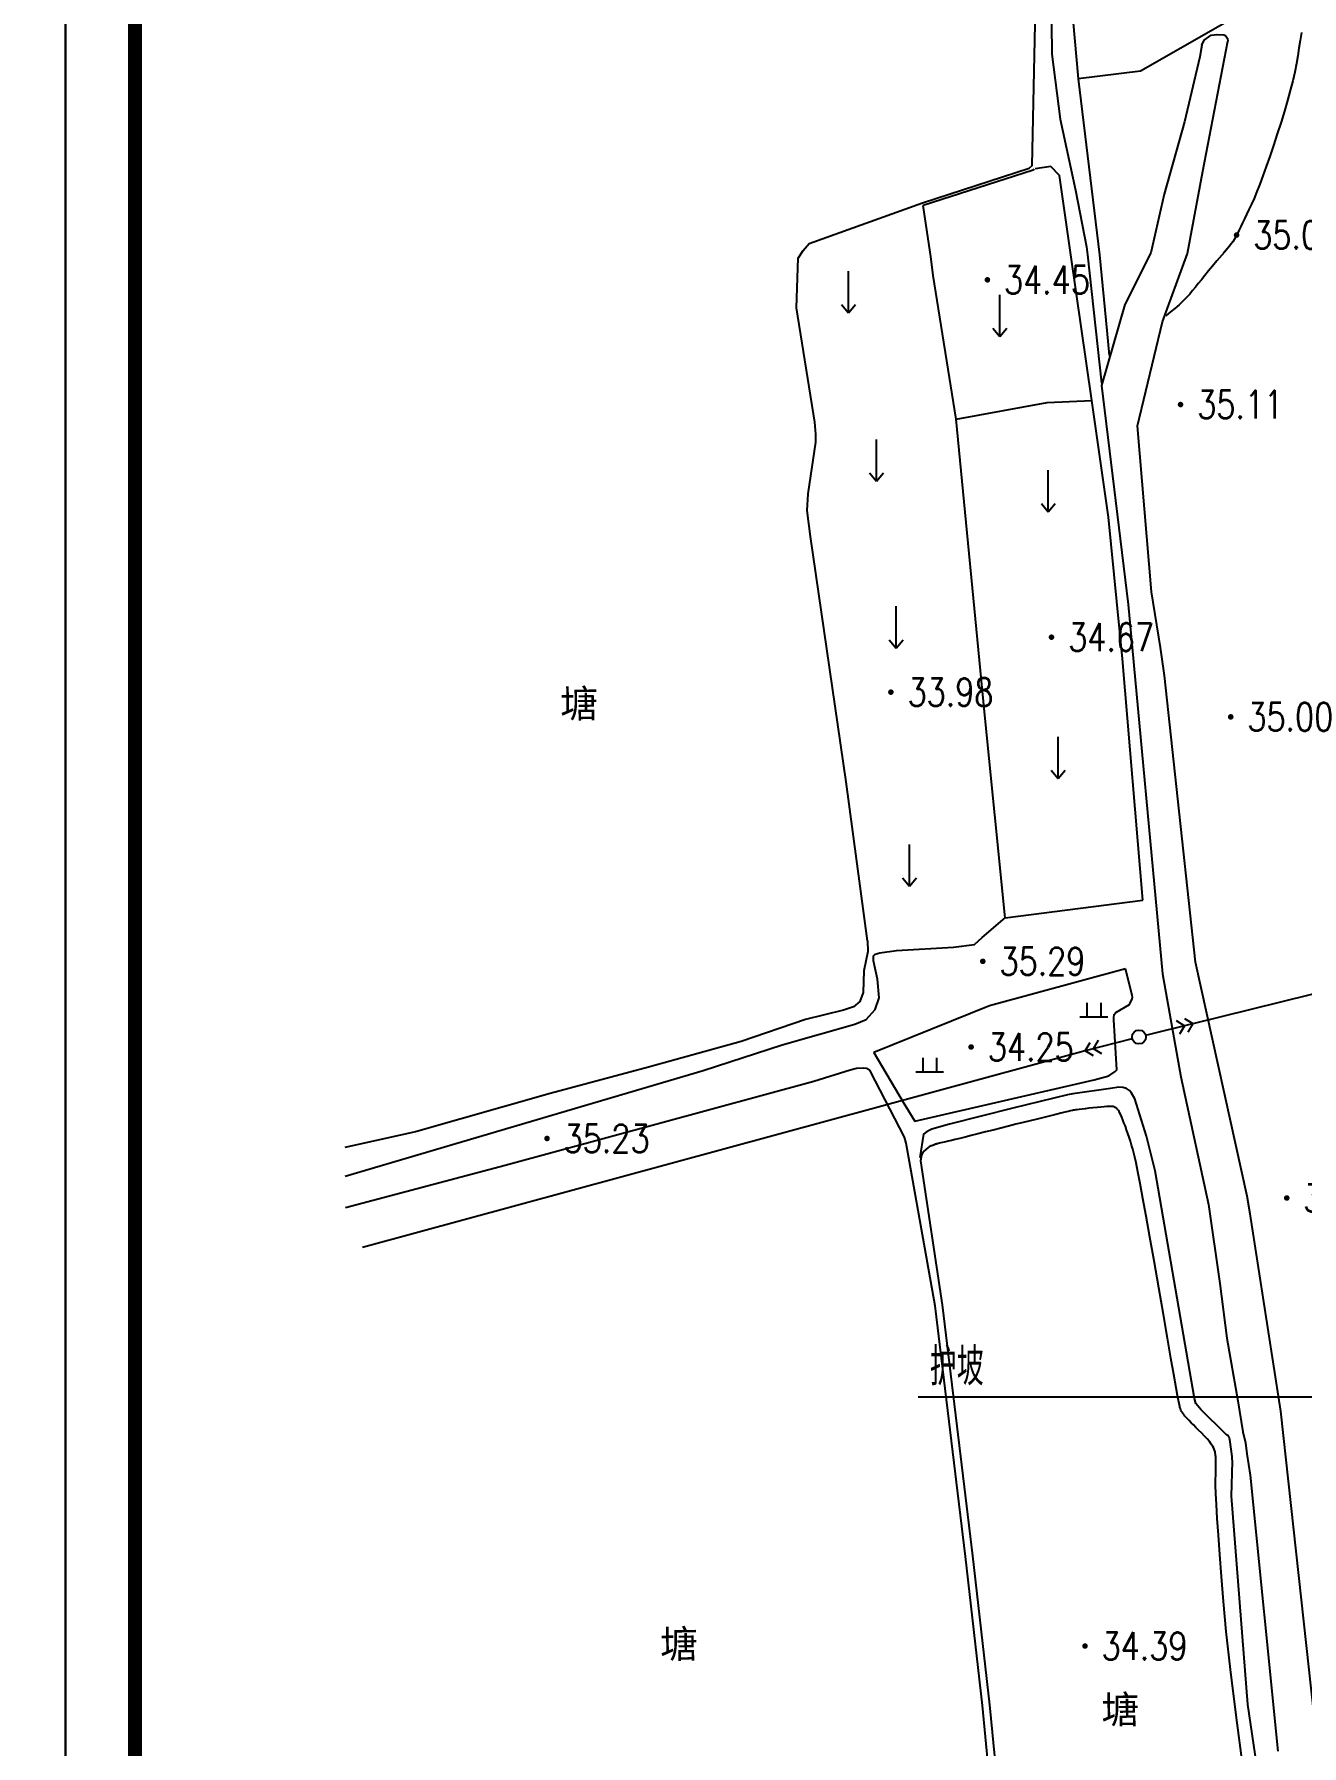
# Model space of a CAD drawing. Extents: x 39624947 to 39626627, y 3418539 to 3418836.
# Drawn here: x 39626204.6 to 39626295.8, y 3418601 to 3418724.1 of the extents above; entities that cross this region are included whole.
import ezdxf
from ezdxf.enums import TextEntityAlignment as Align

# ---------------------------------------------------------------- set-up
doc = ezdxf.new("R2010")
doc.units = 0
doc.layers.get('0').update_dxf_attribs({"linetype": 'CONTINUOUS'})
for name, color, linetype in [('DIM_LEAD', 3, 'CONTINUOUS'), ('GCD', 7, 'CONTINUOUS'), ('PUB_TITLE', 4, 'CONTINUOUS'), ('PUB_WALL', 9, 'CONTINUOUS')]:
    doc.layers.add(name, color=color, linetype=linetype)
doc.styles.add('_TCH_DIM', font='SIMPLEX', dxfattribs={"bigfont": 'GBCBIG'})
doc.styles.add('HZ', font='rs.shx', dxfattribs={"width": 0.8, "bigfont": 'hztxt.shx'})
doc.styles.add('等线体', font='simhei.ttf')

# ---------------------------------------------------------------- blocks, each defined once
blk = doc.blocks.new('GC120')
for p, q in [((0, 0), (0, 3)), ((-0.5, 0.6), (0, 0)), ((0, 0), (0.5, 0.6))]:
    blk.add_line(p, q)
blk = doc.blocks.new('GC200')
at = {"linetype": 'Continuous', "const_width": 0.2, "flags": 128}
blk.add_lwpolyline([(-0.1, 0, 1), (0.1, 0, 1)], format="xyb", close=True, dxfattribs=at)
blk = doc.blocks.new('GC119')
for p, q in [((-1, 0), (1, 0)), ((-0.5, 1), (-0.5, 0)), ((0.5, 1), (0.5, 0))]:
    blk.add_line(p, q)
blk = doc.blocks.new('GC170')
at = {"linetype": 'Continuous'}
blk.add_circle((0, 0), 0.5, dxfattribs=at)
blk = doc.blocks.new('GC013A')
at = {"linetype": 'Continuous'}
blk.add_line((0.5, 0), (4, 0), dxfattribs=at)
at = {"linetype": 'Continuous', "flags": 128}
for points in [[(2.88, 0.5), (3.38, 0), (2.88, -0.5)], [(3.5, 0.5), (4, 0), (3.5, -0.5)]]:
    blk.add_lwpolyline(points, dxfattribs=at)
blk = doc.blocks.new('333377777')
at = {"layer": 'PUB_WALL', "color": 252, "ltscale": 0.01}
blk.add_line((39623036.04, 3417457.17), (39623049.62, 3417460.54), dxfattribs=at)
at = {"layer": 'PUB_WALL', "color": 252, "ltscale": 0.01, "elevation": 51.49}
for points in [[(39623048.67, 3417619.03), (39623049.08, 3417619.01), (39623049.43, 3417618.85), (39623051.37, 3417608.84), (39623053.9, 3417598.55), (39623054.04, 3417596.57), (39623054.24, 3417593.14), (39623054.3, 3417589.54), (39623052.52, 3417578.66), (39623049, 3417560.8), (39623044.44, 3417545.01), (39623041.61, 3417535.98), (39623038.86, 3417529.44), (39623032.27, 3417525.67), (39623027.77, 3417525.11)], [(39623035.93, 3417592.43), (39623035.15, 3417583.47), (39623033.74, 3417578.47), (39623028.51, 3417555.86), (39623028.34, 3417553.11), (39623028.15, 3417551.34), (39623026.92, 3417534.79), (39623027.77, 3417525.11), (39623029.31, 3417512.47)], [(39623025.96, 3417551.3), (39623025.88, 3417545.59), (39623025.78, 3417535.7), (39623025.89, 3417526.9), (39623026.48, 3417522.22), (39623027.59, 3417517.11), (39623028.38, 3417513.03), (39623028.44, 3417512.46)], [(39623036.67, 3417527.53), (39623036.53, 3417526.69), (39623035.43, 3417522.02), (39623033.97, 3417516.81), (39623033.01, 3417512.6)], [(39623035.65, 3417512.55), (39623036.74, 3417518.47), (39623038.55, 3417527.82)], [(39623036.67, 3417527.53), (39623036.83, 3417527.9), (39623037.35, 3417528.25), (39623037.77, 3417528.31), (39623038.25, 3417528.29), (39623038.31, 3417528.25), (39623038.42, 3417528.17), (39623038.51, 3417528.01), (39623038.55, 3417527.82)], [(39623027.25, 3417512.45), (39623026.44, 3417518.16), (39623025.81, 3417518.8), (39623024.68, 3417518.65)], [(39623017.19, 3417512.33), (39623016.62, 3417516.01)], [(39623022.52, 3417464.77), (39623021.03, 3417479.6), (39623019, 3417500.64), (39623017.34, 3417510.96), (39623017.19, 3417512.33)], [(39623032.44, 3417466.04), (39623030.97, 3417483.41), (39623029.95, 3417493.6), (39623028.76, 3417501.98), (39623027.25, 3417512.45)], [(39623028.44, 3417512.46), (39623029.46, 3417503.22)], [(39623033.01, 3417512.6), (39623031.14, 3417508.88), (39623029.45, 3417503.06), (39623031.37, 3417487.32), (39623033.85, 3417460.76), (39623035.15, 3417453.35), (39623037.16, 3417444.16), (39623037.97, 3417438.48), (39623038.47, 3417434.55), (39623039.26, 3417430.04), (39623039.63, 3417427.81), (39623039.8, 3417427.03), (39623039.9, 3417426.24), (39623040.14, 3417424.69), (39623042.13, 3417404.85)], [(39623033.99, 3417482.21), (39623033.69, 3417484.22), (39623033.05, 3417488.23), (39623032.04, 3417500.16), (39623033.84, 3417507.65), (39623035.65, 3417512.55)], [(39623012.63, 3417463.12), (39623011.09, 3417474.56), (39623008.53, 3417492.21), (39623008.29, 3417494.07), (39623008.35, 3417495.26), (39623008.92, 3417498.99), (39623008.92, 3417499.56), (39623008.83, 3417500.43), (39623007.51, 3417508.65), (39623007.63, 3417512.21)], [(39623019, 3417500.64), (39623025.54, 3417501.85), (39623028.76, 3417501.98)], [(39623022.52, 3417464.77), (39623022.52, 3417464.77), (39623022.52, 3417464.77), (39623032.44, 3417466.04)], [(39623012.63, 3417463.12), (39623012.65, 3417462.36), (39623012.37, 3417460.96), (39623012.31, 3417459.4), (39623012.07, 3417458.76), (39623011.61, 3417458.38), (39623010.9, 3417458.14), (39623008.16, 3417457.46), (39623003.54, 3417455.88), (39622996.88, 3417454.03), (39622989.8, 3417452.15), (39622980.12, 3417449.4), (39622975.04, 3417448.25)], [(39622975.07, 3417446.21), (39623000.8, 3417453.79), (39623006.48, 3417455.64), (39623011.72, 3417457.14), (39623012.54, 3417457.46), (39623013.18, 3417458.18), (39623013.47, 3417459.02), (39623013.35, 3417460.36), (39623013.35, 3417460.36)], [(39623013.09, 3417455.1), (39623013.09, 3417455.1), (39623013.09, 3417455.1), (39623015.19, 3417451.52), (39623016.04, 3417450.16)], [(39623012.55, 3417453.94), (39623012.32, 3417453.97), (39623011.83, 3417453.95), (39623011.38, 3417453.83), (39623008.77, 3417453), (39622986.57, 3417446.96), (39622975.09, 3417443.92)], [(39623021.33, 3417403.63), (39623020.89, 3417408.14), (39623019.67, 3417418.84), (39623017.5, 3417436.87), (39623015.4, 3417448.58), (39623015.29, 3417449.01), (39623012.84, 3417453.73), (39623012.74, 3417453.84), (39623012.64, 3417453.91), (39623012.55, 3417453.94)], [(39623043.75, 3417382.69), (39623039.99, 3417408.21), (39623038.8, 3417423.18), (39623038.88, 3417425.67), (39623038.86, 3417425.89), (39623038.86, 3417426.03), (39623038.69, 3417427.26), (39623038.66, 3417427.34), (39623038.63, 3417427.42), (39623038.63, 3417427.42), (39623038.59, 3417427.47), (39623038.53, 3417427.55), (39623038.45, 3417427.61), (39623038.37, 3417427.67), (39623036.61, 3417429.42), (39623036.24, 3417429.85), (39623036.15, 3417430.22), (39623033.31, 3417446.59), (39623032.69, 3417449.08), (39623031.85, 3417451.75), (39623031.58, 3417452.22), (39623031.46, 3417452.36), (39623031.26, 3417452.5), (39623031, 3417452.58), (39623030.71, 3417452.59), (39623030.1, 3417452.51), (39623027.4, 3417452.13), (39623027.01, 3417452.06), (39623023.09, 3417451.1), (39623018.52, 3417449.94), (39623017.25, 3417449.57), (39623017.06, 3417449.48), (39623016.85, 3417449.36), (39623016.66, 3417449.21), (39623016.4, 3417447.54)]]:
    blk.add_lwpolyline(points, dxfattribs=at)
at = {"layer": 'PUB_WALL', "color": 252, "ltscale": 0.01}
for points in [[(39623043.85, 3417528.44), (39623043.75, 3417527.87), (39623043.65, 3417527.31), (39623043.57, 3417526.77), (39623043.47, 3417526.21), (39623043.35, 3417525.6), (39623043.21, 3417524.96), (39623043.03, 3417524.28), (39623042.84, 3417523.56), (39623042.62, 3417522.79), (39623042.37, 3417521.99), (39623042.1, 3417521.15), (39623041.83, 3417520.31), (39623041.56, 3417519.53), (39623041.31, 3417518.81), (39623041.07, 3417518.15), (39623040.85, 3417517.55), (39623040.63, 3417517.01), (39623040.43, 3417516.52), (39623040.24, 3417516.1), (39623040.06, 3417515.72), (39623039.89, 3417515.36), (39623039.74, 3417515.04), (39623039.6, 3417514.75), (39623039.47, 3417514.49), (39623039.36, 3417514.25), (39623039.26, 3417514.05), (39623039.17, 3417513.88), (39623039.09, 3417513.72), (39623038.99, 3417513.57), (39623038.89, 3417513.4), (39623038.78, 3417513.24), (39623038.66, 3417513.08), (39623038.52, 3417512.92), (39623038.38, 3417512.75), (39623038.23, 3417512.58)], [(39623007.63, 3417512.21), (39623007.99, 3417512.76), (39623008.44, 3417513.28), (39623016.59, 3417516.19), (39623024.25, 3417518.68), (39623024.47, 3417518.89), (39623025.05, 3417546.05), (39623024.63, 3417549.31), (39623023.9, 3417549.76), (39623020.44, 3417549.59), (39623017.49, 3417548.17), (39623015.71, 3417547.24), (39622973.99, 3417534.42)], [(39623024.6, 3417518.64), (39623024.55, 3417518.54), (39623016.62, 3417516.01)], [(39623029.31, 3417512.47), (39623029.84, 3417507.02), (39623030.01, 3417505.22)], [(39623038.46, 3417512.85), (39623038.1, 3417512.43), (39623037.76, 3417512.03), (39623037.44, 3417511.65), (39623037.15, 3417511.3), (39623036.88, 3417510.98), (39623036.64, 3417510.67), (39623036.41, 3417510.39), (39623036.21, 3417510.13), (39623036.01, 3417509.89), (39623035.8, 3417509.64), (39623035.56, 3417509.39), (39623035.3, 3417509.13), (39623035.03, 3417508.87), (39623034.73, 3417508.61), (39623034.42, 3417508.35), (39623034.09, 3417508.08)], [(39623048.5, 3417373.89), (39623049.28, 3417374.73), (39623049.31, 3417374.8), (39623049.33, 3417374.85), (39623049.33, 3417374.93), (39623049.31, 3417375), (39623048.8, 3417377.24), (39623047.55, 3417384.82), (39623046.45, 3417394.38), (39623045.77, 3417400), (39623044.75, 3417407.41), (39623042.36, 3417429.31), (39623040.15, 3417443.5), (39623039.93, 3417444.75), (39623036.22, 3417461.59), (39623033.99, 3417482.21)], [(39623013.35, 3417460.36), (39623013.06, 3417461.69), (39623013.07, 3417462.05), (39623013.18, 3417462.16), (39623013.52, 3417462.27), (39623014.71, 3417462.42), (39623018.81, 3417462.68), (39623020.32, 3417462.87), (39623020.88, 3417463.36), (39623022.52, 3417464.77)], [(39623031.18, 3417461.1), (39623021.4, 3417458.46), (39623013.09, 3417455.1)], [(39623016.04, 3417450.16), (39623028.93, 3417453.12), (39623029.98, 3417453.41), (39623030.45, 3417453.72), (39623030.55, 3417453.85), (39623030.35, 3417457.44), (39623030.34, 3417457.59), (39623030.36, 3417457.82), (39623030.48, 3417457.96), (39623031.46, 3417458.55), (39623031.52, 3417458.64), (39623031.67, 3417458.96), (39623031.69, 3417459.08), (39623031.66, 3417459.21), (39623031.18, 3417461.1)], [(39623039.65, 3417403.6), (39623039.14, 3417407.44), (39623038.73, 3417410.73), (39623038.42, 3417413.45), (39623038.22, 3417415.61), (39623038.08, 3417417.4), (39623037.96, 3417418.99), (39623037.86, 3417420.38), (39623037.78, 3417421.58), (39623037.72, 3417422.58), (39623037.68, 3417423.38), (39623037.66, 3417423.99), (39623037.66, 3417424.4), (39623037.67, 3417424.7), (39623037.67, 3417424.95), (39623037.68, 3417425.18), (39623037.68, 3417425.36), (39623037.69, 3417425.51), (39623037.69, 3417425.63), (39623037.69, 3417425.71), (39623037.69, 3417425.75), (39623037.69, 3417425.77), (39623037.69, 3417425.8), (39623037.69, 3417425.82), (39623037.69, 3417425.84), (39623037.68, 3417425.85), (39623037.68, 3417425.87), (39623037.68, 3417425.88), (39623037.68, 3417425.89), (39623037.68, 3417425.91), (39623037.68, 3417425.94), (39623037.67, 3417425.98), (39623037.67, 3417426.04), (39623037.66, 3417426.1), (39623037.65, 3417426.18), (39623037.64, 3417426.27), (39623037.62, 3417426.38), (39623037.59, 3417426.5), (39623037.54, 3417426.63), (39623037.46, 3417426.77), (39623037.35, 3417426.93), (39623037.22, 3417427.11), (39623037.06, 3417427.3), (39623036.87, 3417427.5), (39623036.66, 3417427.72), (39623036.44, 3417427.93), (39623036.25, 3417428.13), (39623036.07, 3417428.31), (39623035.91, 3417428.47), (39623035.77, 3417428.62), (39623035.65, 3417428.74), (39623035.54, 3417428.85), (39623035.46, 3417428.95), (39623035.39, 3417429.03), (39623035.32, 3417429.11), (39623035.27, 3417429.2), (39623035.22, 3417429.28), (39623035.17, 3417429.37), (39623035.13, 3417429.46), (39623035.1, 3417429.54), (39623035.08, 3417429.63), (39623035.04, 3417429.84), (39623034.95, 3417430.29), (39623034.83, 3417430.99), (39623034.66, 3417431.94), (39623034.45, 3417433.12), (39623034.2, 3417434.56), (39623033.91, 3417436.24), (39623033.57, 3417438.16), (39623033.24, 3417440.1), (39623032.93, 3417441.82), (39623032.67, 3417443.32), (39623032.43, 3417444.6), (39623032.24, 3417445.67), (39623032.07, 3417446.52), (39623031.95, 3417447.15), (39623031.85, 3417447.56), (39623031.78, 3417447.86), (39623031.7, 3417448.15), (39623031.62, 3417448.44), (39623031.53, 3417448.72), (39623031.44, 3417449), (39623031.35, 3417449.27), (39623031.26, 3417449.53), (39623031.17, 3417449.8), (39623031.07, 3417450.04), (39623030.99, 3417450.26), (39623030.91, 3417450.45), (39623030.84, 3417450.61), (39623030.78, 3417450.74), (39623030.73, 3417450.85), (39623030.68, 3417450.93), (39623030.64, 3417450.98), (39623030.6, 3417451.02), (39623030.56, 3417451.06), (39623030.52, 3417451.09), (39623030.48, 3417451.12), (39623030.44, 3417451.14), (39623030.39, 3417451.16), (39623030.34, 3417451.18), (39623030.29, 3417451.2), (39623030.23, 3417451.21), (39623030.13, 3417451.21), (39623030, 3417451.21), (39623029.83, 3417451.2), (39623029.64, 3417451.19), (39623029.4, 3417451.17), (39623029.14, 3417451.14), (39623028.84, 3417451.11), (39623028.55, 3417451.08), (39623028.29, 3417451.05), (39623028.06, 3417451.02), (39623027.86, 3417451), (39623027.7, 3417450.98), (39623027.58, 3417450.96), (39623027.49, 3417450.95), (39623027.43, 3417450.94), (39623027.36, 3417450.92), (39623027.23, 3417450.89), (39623027.05, 3417450.85), (39623026.82, 3417450.8), (39623026.53, 3417450.73), (39623026.18, 3417450.64), (39623025.78, 3417450.54), (39623025.32, 3417450.43), (39623024.83, 3417450.31), (39623024.33, 3417450.19), (39623023.82, 3417450.06), (39623023.29, 3417449.93), (39623022.76, 3417449.8), (39623022.22, 3417449.66), (39623021.67, 3417449.52), (39623021.11, 3417449.38), (39623020.57, 3417449.24), (39623020.08, 3417449.12), (39623019.64, 3417449.01), (39623019.26, 3417448.92), (39623018.93, 3417448.83), (39623018.66, 3417448.77), (39623018.43, 3417448.71), (39623018.26, 3417448.67), (39623018.13, 3417448.64), (39623018.01, 3417448.61), (39623017.9, 3417448.59), (39623017.81, 3417448.57), (39623017.74, 3417448.55), (39623017.69, 3417448.54), (39623017.65, 3417448.53), (39623017.62, 3417448.52), (39623017.6, 3417448.52), (39623017.59, 3417448.51), (39623017.57, 3417448.51), (39623017.55, 3417448.5), (39623017.54, 3417448.5), (39623017.52, 3417448.49), (39623017.5, 3417448.49), (39623017.49, 3417448.48), (39623017.47, 3417448.47), (39623017.45, 3417448.47), (39623017.44, 3417448.46), (39623017.42, 3417448.45), (39623017.4, 3417448.45), (39623017.38, 3417448.44), (39623017.36, 3417448.43), (39623017.34, 3417448.42), (39623017.32, 3417448.41), (39623017.29, 3417448.4), (39623017.25, 3417448.39), (39623017.21, 3417448.37), (39623017.16, 3417448.35), (39623017.11, 3417448.33), (39623017.05, 3417448.3), (39623016.99, 3417448.27)], [(39623016.99, 3417448.27), (39623016.62, 3417447.94), (39623016.5, 3417447.72), (39623016.44, 3417447.31), (39623017.99, 3417436.94), (39623020.17, 3417418.9), (39623021.39, 3417408.19), (39623021.86, 3417403.5)]]:
    blk.add_lwpolyline(points, dxfattribs=at)
at = {"layer": 'PUB_WALL', "color": 252, "ltscale": 0.01, "flags": 128}
blk.add_lwpolyline([(39623028.28, 3417455.21), (39622976.31, 3417441.08)], dxfattribs=at)
at = {"layer": 'PUB_WALL', "color": 252, "ltscale": 0.01}
ref = blk.add_blockref('GC200', (39623039.17, 3417513.88, 35), dxfattribs=at)
ref.add_attrib('height', '35.00', dxfattribs={"layer": 'GCD', "color": 252, "linetype": 'Continuous', "height": 2, "style": 'HZ', "width": 0.8}).set_placement((39623040.37, 3417513.88, 35), align=Align.MIDDLE_LEFT)
for name, p in [('GC120', (39623011.26, 3417508.29, 51.49)), ('GC120', (39623022.14, 3417506.59, 51.49)), ('GC120', (39623013.27, 3417496.17, 51.49)), ('GC120', (39623025.63, 3417493.97, 51.49)), ('GC120', (39623014.68, 3417484.18, 51.49)), ('GC120', (39623026.34, 3417474.8, 51.49)), ('GC120', (39623015.64, 3417467.06, 51.49)), ('GC119', (39623028.9, 3417457.66)), ('GC170', (39623032.15, 3417456.21)), ('GC119', (39623017.1, 3417453.7))]:
    blk.add_blockref(name, p, dxfattribs=at)
ref = blk.add_blockref('GC200', (39623021.25, 3417510.66, 34.45), dxfattribs=at)
ref.add_attrib('height', '34.45', dxfattribs={"layer": 'GCD', "color": 252, "linetype": 'Continuous', "height": 2, "style": 'HZ', "width": 0.8}).set_placement((39623022.45, 3417510.66, 34.45), align=Align.MIDDLE_LEFT)
ref = blk.add_blockref('GC200', (39623035.14, 3417501.69, 35.11), dxfattribs=at)
ref.add_attrib('height', '35.11', dxfattribs={"layer": 'GCD', "color": 252, "linetype": 'Continuous', "height": 2, "style": 'HZ', "width": 0.8}).set_placement((39623036.34, 3417501.69, 35.11), align=Align.MIDDLE_LEFT)
ref = blk.add_blockref('GC200', (39623025.86, 3417484.96, 34.67), dxfattribs=at)
ref.add_attrib('height', '34.67', dxfattribs={"layer": 'GCD', "color": 252, "linetype": 'Continuous', "height": 2, "style": 'HZ', "width": 0.8}).set_placement((39623027.06, 3417484.96, 34.67), align=Align.MIDDLE_LEFT)
ref = blk.add_blockref('GC200', (39623014.31, 3417481.01, 33.98), dxfattribs=at)
ref.add_attrib('height', '33.98', dxfattribs={"layer": 'GCD', "color": 252, "linetype": 'Continuous', "height": 2, "style": 'HZ', "width": 0.8}).set_placement((39623015.51, 3417481.01, 33.98), align=Align.MIDDLE_LEFT)
ref = blk.add_blockref('GC200', (39623038.75, 3417479.23, 35), dxfattribs=at)
ref.add_attrib('height', '35.00', dxfattribs={"layer": 'GCD', "color": 252, "linetype": 'Continuous', "height": 2, "style": 'HZ', "width": 0.8}).set_placement((39623039.95, 3417479.23, 35), align=Align.MIDDLE_LEFT)
ref = blk.add_blockref('GC200', (39623020.92, 3417461.65, 35.29), dxfattribs=at)
ref.add_attrib('height', '35.29', dxfattribs={"layer": 'GCD', "color": 252, "linetype": 'Continuous', "height": 2, "style": 'HZ', "width": 0.8}).set_placement((39623022.12, 3417461.65, 35.29), align=Align.MIDDLE_LEFT)
for rotation in [13.92506571685678, 194.4843617758598]:
    blk.add_blockref('GC013A', (39623032.15, 3417456.21), dxfattribs=dict(at, rotation=rotation))
ref = blk.add_blockref('GC200', (39623020.08, 3417455.49, 34.25), dxfattribs=at)
ref.add_attrib('height', '34.25', dxfattribs={"layer": 'GCD', "color": 252, "linetype": 'Continuous', "height": 2, "style": 'HZ', "width": 0.8}).set_placement((39623021.28, 3417455.49, 34.25), align=Align.MIDDLE_LEFT)
ref = blk.add_blockref('GC200', (39622989.58, 3417448.91, 35.23), dxfattribs=at)
ref.add_attrib('height', '35.23', dxfattribs={"layer": 'GCD', "color": 252, "linetype": 'Continuous', "height": 2, "style": 'HZ', "width": 0.8}).set_placement((39622990.78, 3417448.91, 35.23), align=Align.MIDDLE_LEFT)
ref = blk.add_blockref('GC200', (39623042.78, 3417444.63, 36.12), dxfattribs=at)
ref.add_attrib('height', '36.12', dxfattribs={"layer": 'GCD', "color": 252, "linetype": 'Continuous', "height": 2, "style": 'HZ', "width": 0.8}).set_placement((39623043.98, 3417444.63, 36.12), align=Align.MIDDLE_LEFT)
ref = blk.add_blockref('GC200', (39623028.27, 3417412.41, 34.39), dxfattribs=at)
ref.add_attrib('height', '34.39', dxfattribs={"layer": 'GCD', "linetype": 'Continuous', "height": 2, "style": 'HZ', "width": 0.8}).set_placement((39623029.47, 3417412.41, 34.39), align=Align.MIDDLE_LEFT)
at = {"layer": 'PUB_WALL', "color": 252, "ltscale": 0.01, "style": '等线体'}
for p in [(39622991.89, 3417480.23, 51.49), (39622999.07, 3417412.6, 51.49), (39623030.81, 3417407.89, 51.49)]:
    blk.add_text('塘', height=2, rotation=0.697, dxfattribs=at).set_placement(p, align=Align.MIDDLE)

msp = doc.modelspace()

# ---------------------------------------------------------------- linework, layer by layer
at = {"linetype": 'Continuous'}
msp.add_lwpolyline([(39626211.862, 3418831.229), (39626586.862, 3418831.229), (39626586.862, 3418544.229), (39626211.862, 3418544.229)], close=True, dxfattribs=at)
at = {"layer": 'DIM_LEAD', "linetype": 'Continuous'}
for p, q in [((39626271.193, 3418626.087), (39626268.174, 3418626.087)), ((39626317.732, 3418626.087), (39626271.193, 3418626.087))]:
    msp.add_line(p, q, dxfattribs=at)
at = {"layer": 'PUB_TITLE'}
for points in [[(39625786.862, 3418539.229), (39626206.862, 3418539.229), (39626206.862, 3418836.229), (39625786.862, 3418836.229)], [(39626206.862, 3418539.229), (39626626.862, 3418539.229), (39626626.862, 3418836.229), (39626206.862, 3418836.229)]]:
    msp.add_lwpolyline(points, close=True, dxfattribs=at)
at = {"layer": 'PUB_TITLE', "const_width": 1}
msp.add_lwpolyline([(39626211.862, 3418544.229), (39626621.862, 3418544.229), (39626621.862, 3418831.229), (39626211.862, 3418831.229)], close=True, dxfattribs=at)

# ---------------------------------------------------------------- block references
at = {"linetype": 'Continuous'}
msp.add_blockref('333377777', (3251.913, 1195.776), dxfattribs=at)

# ---------------------------------------------------------------- texts
at = {"layer": 'DIM_LEAD', "color": 7, "linetype": 'Continuous', "style": '_TCH_DIM'}
msp.add_text('护坡', height=2.7007, dxfattribs=at).set_placement((39626269.014, 3418626.927))

doc.saveas('drawing.dxf')
